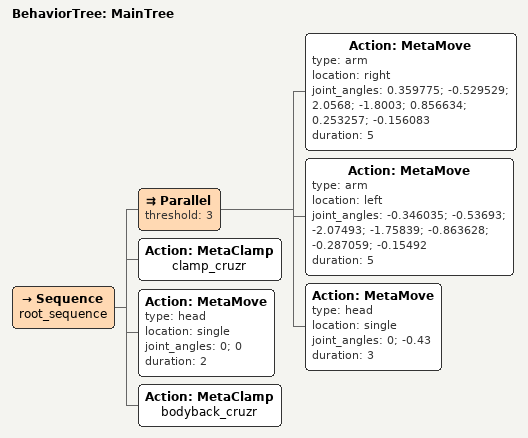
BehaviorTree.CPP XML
<root main_tree_to_execute="MainTree">
    <BehaviorTree ID="MainTree">
        <Sequence name="root_sequence">
            <Parallel threshold="3">
                <Action ID="MetaMove" type="arm" location="right"
                    joint_angles=" 0.359775; -0.529529; 2.0568; -1.8003; 0.856634; 0.253257; -0.156083"
                    duration="5" />
                <Action ID="MetaMove" type="arm" location="left"
                    joint_angles="-0.346035; -0.53693; -2.07493; -1.75839; -0.863628; -0.287059; -0.15492"
                    duration="5" />
                <Action ID="MetaMove" type="head" location="single" joint_angles="0; -0.43" duration="3" />
            </Parallel>
            <Action ID="MetaClamp" name="clamp_cruzr" />
            <Action ID="MetaMove" type="head" location="single" joint_angles="0; 0" duration="2" />
            <Action ID="MetaClamp" name="bodyback_cruzr" />
        </Sequence>
    </BehaviorTree>
</root>
